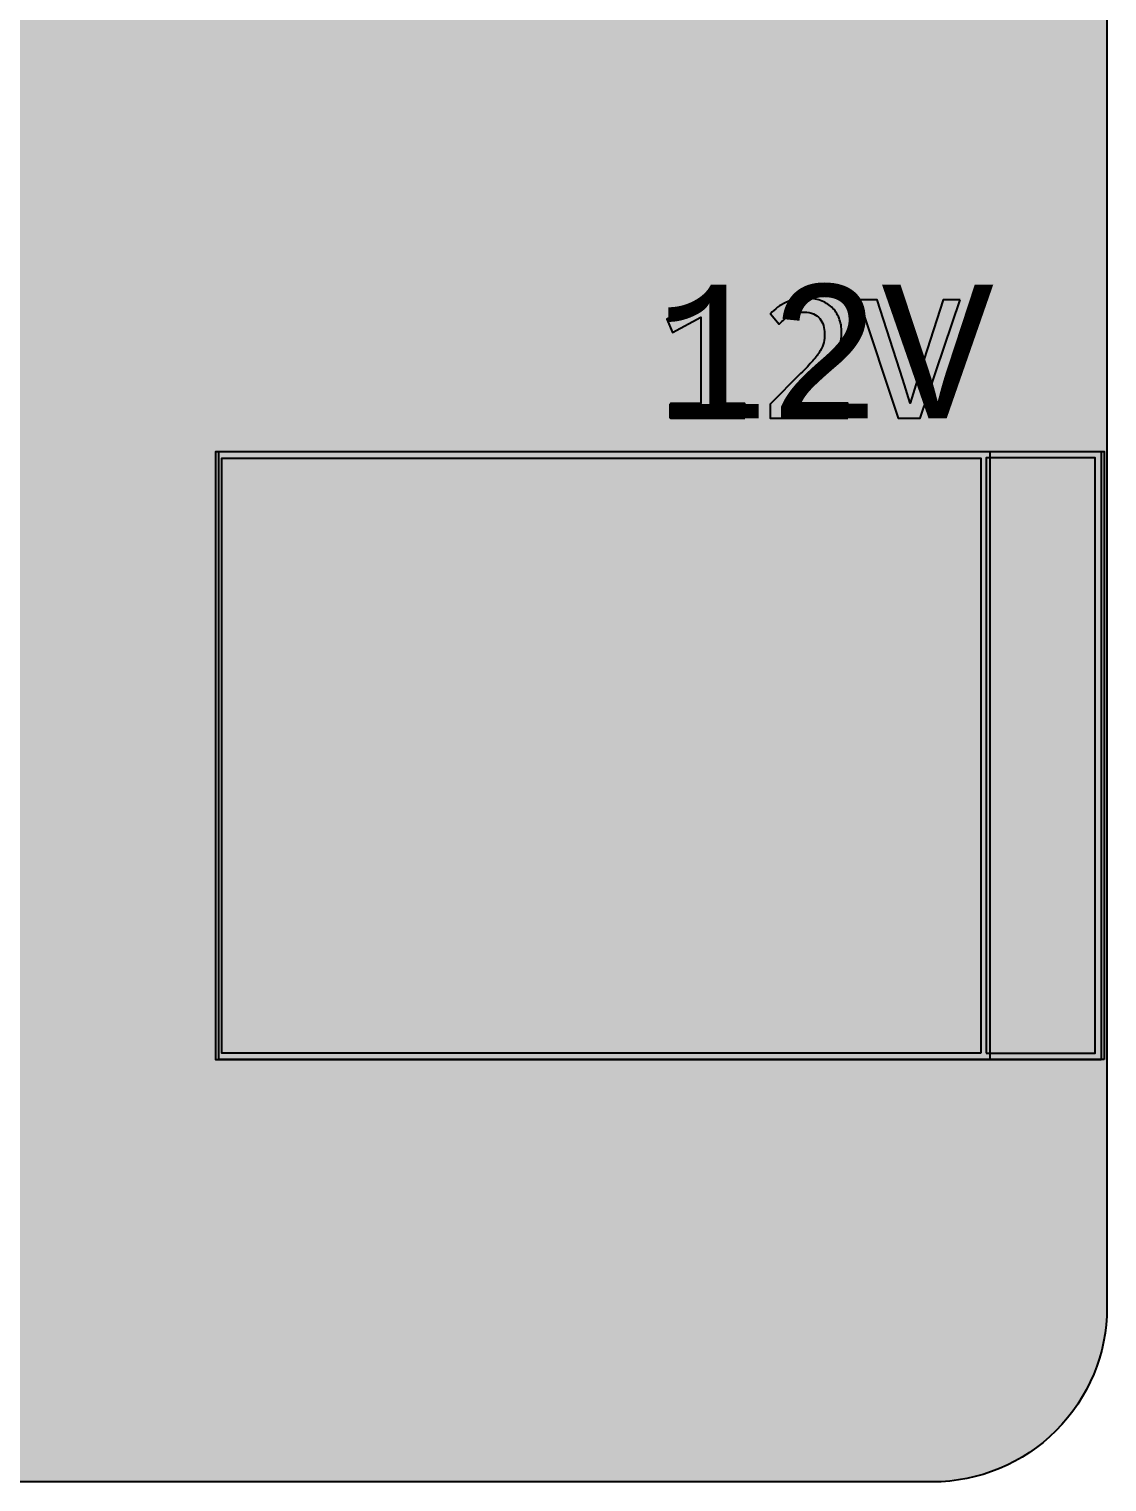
# Model space of a CAD drawing. Extents: x -322 to -166, y -2 to 94.
# Drawn here: x -266.08 to -247.53, y -1.46 to 23.54 of the extents above; entities that cross this region are included whole.
import ezdxf

# ---------------------------------------------------------------- set-up
doc = ezdxf.new("R2010")
doc.units = 0
doc.header["$MEASUREMENT"] = 0
doc.layers.add('MARKSHAIRLINE', color=7, linetype='CONTINUOUS')
doc.layers.add('MASK', color=7, linetype='CONTINUOUS')
doc.styles.add('0', font='consola.ttf', dxfattribs={"height": 1})

msp = doc.modelspace()

# ---------------------------------------------------------------- hatches: boundary and pattern name
at = {"layer": 'MARKSHAIRLINE'}
h = msp.add_hatch(color=2, dxfattribs=at)
edge = h.paths.add_edge_path()
edge.add_spline(control_points=[(-247.6297, 5.8007), (-247.6297, 5.8007), (-247.6297, 16.266), (-247.6297, 16.266), (-247.6297, 16.266), (-262.8641, 16.266), (-262.8641, 16.266), (-262.8641, 16.266), (-262.8641, 5.8007), (-262.8641, 5.8007), (-262.8641, 5.8007), (-247.6297, 5.8007), (-247.6297, 5.8007)], knot_values=[0, 0, 0, 0, 0.25, 0.25, 0.25, 0.5, 0.5, 0.5, 0.75, 0.75, 0.75, 1, 1, 1, 1], degree=3, periodic=1)
h = msp.add_hatch(color=2, dxfattribs=at)
edge = h.paths.add_edge_path()
edge.add_spline(control_points=[(-249.7009, 5.9118), (-249.7009, 5.9118), (-249.7009, 16.1549), (-249.7009, 16.1549), (-249.7009, 16.1549), (-262.7642, 16.1549), (-262.7642, 16.1549), (-262.7642, 16.1549), (-262.7642, 5.9118), (-262.7642, 5.9118), (-262.7642, 5.9118), (-249.7009, 5.9118), (-249.7009, 5.9118)], knot_values=[0, 0, 0, 0, 0.25, 0.25, 0.25, 0.5, 0.5, 0.5, 0.75, 0.75, 0.75, 1, 1, 1, 1], degree=3, periodic=1)
h = msp.add_hatch(color=2, dxfattribs=at)
edge = h.paths.add_edge_path()
edge.add_spline(control_points=[(-249.6086, 5.9134), (-249.6086, 5.9134), (-249.6086, 16.1565), (-249.6086, 16.1565), (-249.6086, 16.1565), (-247.7309, 16.1565), (-247.7309, 16.1565), (-247.7309, 16.1565), (-247.7309, 5.9134), (-247.7309, 5.9134), (-247.7309, 5.9134), (-249.6086, 5.9134), (-249.6086, 5.9134)], knot_values=[0, 0, 0, 0, 0.25, 0.25, 0.25, 0.5, 0.5, 0.5, 0.75, 0.75, 0.75, 1, 1, 1, 1], degree=3, periodic=1)
at = {"layer": 'MASK'}
h = msp.add_hatch(color=18, dxfattribs=at)
edge = h.paths.add_edge_path()
edge.add_spline(control_points=[(-279.9318, -1.4633), (-279.9318, -1.4633), (-250.5297, -1.4633), (-250.5297, -1.4633), (-249.7335, -1.4628), (-248.9702, -1.146), (-248.4076, -0.5827), (-247.845, -0.0194), (-247.5292, 0.7405), (-247.5297, 1.5367), (-247.5297, 1.5367), (-247.5297, 90.5367), (-247.5297, 90.5367), (-247.5302, 91.3329), (-247.847, 92.0962), (-248.4103, 92.6588), (-248.9736, 93.2214), (-249.7335, 93.5372), (-250.5297, 93.5367), (-250.5297, 93.5367), (-318.7297, 93.5367), (-318.7297, 93.5367), (-319.5259, 93.5362), (-320.2892, 93.2194), (-320.8518, 92.6561), (-321.4144, 92.0928), (-321.7302, 91.3329), (-321.7297, 90.5367), (-321.7297, 90.5367), (-321.7297, 1.5367), (-321.7297, 1.5367), (-321.7292, 0.7405), (-321.4124, -0.0228), (-320.8491, -0.5854), (-320.2858, -1.148), (-319.5259, -1.4638), (-318.7297, -1.4633), (-318.7297, -1.4633), (-279.9318, -1.4633), (-279.9318, -1.4633)], knot_values=[0, 0, 0, 0, 0.0769231, 0.0769231, 0.0769231, 0.1538462, 0.1538462, 0.1538462, 0.2307692, 0.2307692, 0.2307692, 0.3076923, 0.3076923, 0.3076923, 0.3846154, 0.3846154, 0.3846154, 0.4615385, 0.4615385, 0.4615385, 0.5384615, 0.5384615, 0.5384615, 0.6153846, 0.6153846, 0.6153846, 0.6923077, 0.6923077, 0.6923077, 0.7692308, 0.7692308, 0.7692308, 0.8461538, 0.8461538, 0.8461538, 0.9230769, 0.9230769, 0.9230769, 1, 1, 1, 1], degree=3, periodic=1)
h = msp.add_hatch(color=18, dxfattribs=at)
edge = h.paths.add_edge_path()
edge.add_spline(control_points=[(-253.7585, 16.8401), (-253.7585, 16.8401), (-255.0395, 16.8401), (-255.0395, 16.8401), (-255.0395, 16.8401), (-255.0395, 17.0925), (-255.0395, 17.0925), (-255.0395, 17.0925), (-254.5156, 17.0925), (-254.5156, 17.0925), (-254.5156, 17.0925), (-254.5156, 18.581), (-254.5156, 18.581), (-254.5156, 18.581), (-255.0038, 18.3159), (-255.0038, 18.3159), (-255.0038, 18.3159), (-255.1034, 18.5459), (-255.1034, 18.5459), (-255.1034, 18.5459), (-254.4549, 18.8877), (-254.4549, 18.8877), (-254.4549, 18.8877), (-254.2153, 18.8877), (-254.2153, 18.8877), (-254.2153, 18.8877), (-254.2153, 17.0925), (-254.2153, 17.0925), (-254.2153, 17.0925), (-253.7585, 17.0925), (-253.7585, 17.0925), (-253.7585, 17.0925), (-253.7585, 16.8401), (-253.7585, 16.8401)], knot_values=[0, 0, 0, 0, 0.0909091, 0.0909091, 0.0909091, 0.1818182, 0.1818182, 0.1818182, 0.2727273, 0.2727273, 0.2727273, 0.3636364, 0.3636364, 0.3636364, 0.4545455, 0.4545455, 0.4545455, 0.5454545, 0.5454545, 0.5454545, 0.6363636, 0.6363636, 0.6363636, 0.7272727, 0.7272727, 0.7272727, 0.8181818, 0.8181818, 0.8181818, 0.9090909, 0.9090909, 0.9090909, 1, 1, 1, 1], degree=3, periodic=1)
h = msp.add_hatch(color=18, dxfattribs=at)
edge = h.paths.add_edge_path()
edge.add_spline(control_points=[(-251.9862, 16.8401), (-251.9862, 16.8401), (-253.3278, 16.8401), (-253.3278, 16.8401), (-253.3278, 16.8401), (-253.3278, 17.0834), (-253.3278, 17.0834), (-253.3278, 17.0834), (-252.8013, 17.6073), (-252.8013, 17.6073), (-252.715, 17.693), (-252.6453, 17.7665), (-252.591, 17.8288), (-252.5372, 17.8916), (-252.4951, 17.9486), (-252.4648, 17.9997), (-252.435, 18.0513), (-252.4147, 18.0998), (-252.4041, 18.1455), (-252.394, 18.1913), (-252.3886, 18.2408), (-252.3886, 18.2941), (-252.3886, 18.3441), (-252.3956, 18.3915), (-252.4089, 18.4368), (-252.4227, 18.482), (-252.4435, 18.522), (-252.4712, 18.5566), (-252.4994, 18.5906), (-252.5356, 18.6178), (-252.5803, 18.6375), (-252.625, 18.6572), (-252.6788, 18.6673), (-252.7411, 18.6673), (-252.8273, 18.6673), (-252.9061, 18.6481), (-252.977, 18.6093), (-253.0472, 18.5709), (-253.1122, 18.5209), (-253.1718, 18.4597), (-253.1718, 18.4597), (-253.3214, 18.6391), (-253.3214, 18.6391), (-253.2442, 18.72), (-253.1558, 18.785), (-253.0552, 18.8334), (-252.9551, 18.8824), (-252.838, 18.9069), (-252.7049, 18.9069), (-252.6144, 18.9069), (-252.5319, 18.8936), (-252.4579, 18.8664), (-252.3833, 18.8393), (-252.3189, 18.8004), (-252.2646, 18.7493), (-252.2108, 18.6982), (-252.1688, 18.6359), (-252.1395, 18.5619), (-252.1097, 18.4884), (-252.0948, 18.4054), (-252.0948, 18.3127), (-252.0948, 18.2345), (-252.1054, 18.162), (-252.1262, 18.0955), (-252.1469, 18.0289), (-252.1784, 17.9629), (-252.2204, 17.8969), (-252.2625, 17.8309), (-252.3157, 17.7622), (-252.3796, 17.6914), (-252.4435, 17.6211), (-252.5191, 17.5434), (-252.6064, 17.4593), (-252.6064, 17.4593), (-252.9764, 17.0988), (-252.9764, 17.0988), (-252.9764, 17.0988), (-251.9862, 17.0988), (-251.9862, 17.0988), (-251.9862, 17.0988), (-251.9862, 16.8401), (-251.9862, 16.8401)], knot_values=[0, 0, 0, 0, 0.037037, 0.037037, 0.037037, 0.0740741, 0.0740741, 0.0740741, 0.1111111, 0.1111111, 0.1111111, 0.1481481, 0.1481481, 0.1481481, 0.1851852, 0.1851852, 0.1851852, 0.2222222, 0.2222222, 0.2222222, 0.2592593, 0.2592593, 0.2592593, 0.2962963, 0.2962963, 0.2962963, 0.3333333, 0.3333333, 0.3333333, 0.3703704, 0.3703704, 0.3703704, 0.4074074, 0.4074074, 0.4074074, 0.4444444, 0.4444444, 0.4444444, 0.4814815, 0.4814815, 0.4814815, 0.5185185, 0.5185185, 0.5185185, 0.5555556, 0.5555556, 0.5555556, 0.5925926, 0.5925926, 0.5925926, 0.6296296, 0.6296296, 0.6296296, 0.6666667, 0.6666667, 0.6666667, 0.7037037, 0.7037037, 0.7037037, 0.7407407, 0.7407407, 0.7407407, 0.7777778, 0.7777778, 0.7777778, 0.8148148, 0.8148148, 0.8148148, 0.8518519, 0.8518519, 0.8518519, 0.8888889, 0.8888889, 0.8888889, 0.9259259, 0.9259259, 0.9259259, 0.962963, 0.962963, 0.962963, 1, 1, 1, 1], degree=3, periodic=1)
h = msp.add_hatch(color=18, dxfattribs=at)
edge = h.paths.add_edge_path()
edge.add_spline(control_points=[(-250.0525, 18.8781), (-250.0525, 18.8781), (-250.7451, 16.8401), (-250.7451, 16.8401), (-250.7451, 16.8401), (-251.1194, 16.8401), (-251.1194, 16.8401), (-251.1194, 16.8401), (-251.7966, 18.8781), (-251.7966, 18.8781), (-251.7966, 18.8781), (-251.483, 18.8781), (-251.483, 18.8781), (-251.483, 18.8781), (-251.0427, 17.5045), (-251.0427, 17.5045), (-251.0427, 17.5045), (-250.9181, 17.102), (-250.9181, 17.102), (-250.9181, 17.102), (-250.7904, 17.5045), (-250.7904, 17.5045), (-250.7904, 17.5045), (-250.349, 18.8781), (-250.349, 18.8781), (-250.349, 18.8781), (-250.0525, 18.8781), (-250.0525, 18.8781)], knot_values=[0, 0, 0, 0, 0.1111111, 0.1111111, 0.1111111, 0.2222222, 0.2222222, 0.2222222, 0.3333333, 0.3333333, 0.3333333, 0.4444444, 0.4444444, 0.4444444, 0.5555556, 0.5555556, 0.5555556, 0.6666667, 0.6666667, 0.6666667, 0.7777778, 0.7777778, 0.7777778, 0.8888889, 0.8888889, 0.8888889, 1, 1, 1, 1], degree=3, periodic=1)

# ---------------------------------------------------------------- linework, layer by layer
at = {"layer": 'MARKSHAIRLINE', "color": 2}
for points in [[(-247.6297, 5.8007), (-247.6297, 5.8007), (-247.6297, 16.266), (-247.6297, 16.266), (-247.6297, 16.266), (-262.8641, 16.266), (-262.8641, 16.266), (-262.8641, 16.266), (-262.8641, 5.8007), (-262.8641, 5.8007), (-262.8641, 5.8007), (-247.6297, 5.8007), (-247.6297, 5.8007)], [(-247.5796, 5.804), (-247.5796, 5.804), (-247.5796, 16.2693), (-247.5796, 16.2693), (-247.5796, 16.2693), (-262.814, 16.2693), (-262.814, 16.2693), (-262.814, 16.2693), (-262.814, 5.804), (-262.814, 5.804), (-262.814, 5.804), (-247.5796, 5.804), (-247.5796, 5.804)], [(-249.7009, 5.9118), (-249.7009, 5.9118), (-249.7009, 16.1549), (-249.7009, 16.1549), (-249.7009, 16.1549), (-262.7642, 16.1549), (-262.7642, 16.1549), (-262.7642, 16.1549), (-262.7642, 5.9118), (-262.7642, 5.9118), (-262.7642, 5.9118), (-249.7009, 5.9118), (-249.7009, 5.9118)], [(-249.6086, 5.9134), (-249.6086, 5.9134), (-249.6086, 16.1565), (-249.6086, 16.1565), (-249.6086, 16.1565), (-247.7309, 16.1565), (-247.7309, 16.1565), (-247.7309, 16.1565), (-247.7309, 5.9134), (-247.7309, 5.9134), (-247.7309, 5.9134), (-249.6086, 5.9134), (-249.6086, 5.9134)]]:
    msp.add_open_spline(points, degree=3, knots=[0, 0, 0, 0, 0.25, 0.25, 0.25, 0.5, 0.5, 0.5, 0.75, 0.75, 0.75, 1, 1, 1, 1], dxfattribs=at)
msp.add_open_spline([(-249.5475, 16.2693), (-249.5475, 16.2693), (-249.5475, 5.804), (-249.5475, 5.804)], degree=3, dxfattribs=at)
at = {"layer": 'MASK'}
for points, knots in [([(-279.9318, -1.4633), (-279.9318, -1.4633), (-250.5297, -1.4633), (-250.5297, -1.4633), (-249.7335, -1.4628), (-248.9702, -1.146), (-248.4076, -0.5827), (-247.845, -0.0194), (-247.5292, 0.7405), (-247.5297, 1.5367), (-247.5297, 1.5367), (-247.5297, 90.5367), (-247.5297, 90.5367), (-247.5302, 91.3329), (-247.847, 92.0962), (-248.4103, 92.6588), (-248.9736, 93.2214), (-249.7335, 93.5372), (-250.5297, 93.5367), (-250.5297, 93.5367), (-318.7297, 93.5367), (-318.7297, 93.5367), (-319.5259, 93.5362), (-320.2892, 93.2194), (-320.8518, 92.6561), (-321.4144, 92.0928), (-321.7302, 91.3329), (-321.7297, 90.5367), (-321.7297, 90.5367), (-321.7297, 1.5367), (-321.7297, 1.5367), (-321.7292, 0.7405), (-321.4124, -0.0228), (-320.8491, -0.5854), (-320.2858, -1.148), (-319.5259, -1.4638), (-318.7297, -1.4633), (-318.7297, -1.4633), (-279.9318, -1.4633), (-279.9318, -1.4633)], [0, 0, 0, 0, 0.0769231, 0.0769231, 0.0769231, 0.1538462, 0.1538462, 0.1538462, 0.2307692, 0.2307692, 0.2307692, 0.3076923, 0.3076923, 0.3076923, 0.3846154, 0.3846154, 0.3846154, 0.4615385, 0.4615385, 0.4615385, 0.5384615, 0.5384615, 0.5384615, 0.6153846, 0.6153846, 0.6153846, 0.6923077, 0.6923077, 0.6923077, 0.7692308, 0.7692308, 0.7692308, 0.8461538, 0.8461538, 0.8461538, 0.9230769, 0.9230769, 0.9230769, 1, 1, 1, 1]), ([(-253.7585, 16.8401), (-253.7585, 16.8401), (-255.0395, 16.8401), (-255.0395, 16.8401), (-255.0395, 16.8401), (-255.0395, 17.0925), (-255.0395, 17.0925), (-255.0395, 17.0925), (-254.5156, 17.0925), (-254.5156, 17.0925), (-254.5156, 17.0925), (-254.5156, 18.581), (-254.5156, 18.581), (-254.5156, 18.581), (-255.0038, 18.3159), (-255.0038, 18.3159), (-255.0038, 18.3159), (-255.1034, 18.5459), (-255.1034, 18.5459), (-255.1034, 18.5459), (-254.4549, 18.8877), (-254.4549, 18.8877), (-254.4549, 18.8877), (-254.2153, 18.8877), (-254.2153, 18.8877), (-254.2153, 18.8877), (-254.2153, 17.0925), (-254.2153, 17.0925), (-254.2153, 17.0925), (-253.7585, 17.0925), (-253.7585, 17.0925), (-253.7585, 17.0925), (-253.7585, 16.8401), (-253.7585, 16.8401)], [0, 0, 0, 0, 0.0909091, 0.0909091, 0.0909091, 0.1818182, 0.1818182, 0.1818182, 0.2727273, 0.2727273, 0.2727273, 0.3636364, 0.3636364, 0.3636364, 0.4545455, 0.4545455, 0.4545455, 0.5454545, 0.5454545, 0.5454545, 0.6363636, 0.6363636, 0.6363636, 0.7272727, 0.7272727, 0.7272727, 0.8181818, 0.8181818, 0.8181818, 0.9090909, 0.9090909, 0.9090909, 1, 1, 1, 1]), ([(-251.9862, 16.8401), (-251.9862, 16.8401), (-253.3278, 16.8401), (-253.3278, 16.8401), (-253.3278, 16.8401), (-253.3278, 17.0834), (-253.3278, 17.0834), (-253.3278, 17.0834), (-252.8013, 17.6073), (-252.8013, 17.6073), (-252.715, 17.693), (-252.6453, 17.7665), (-252.591, 17.8288), (-252.5372, 17.8916), (-252.4951, 17.9486), (-252.4648, 17.9997), (-252.435, 18.0513), (-252.4147, 18.0998), (-252.4041, 18.1455), (-252.394, 18.1913), (-252.3886, 18.2408), (-252.3886, 18.2941), (-252.3886, 18.3441), (-252.3956, 18.3915), (-252.4089, 18.4368), (-252.4227, 18.482), (-252.4435, 18.522), (-252.4712, 18.5566), (-252.4994, 18.5906), (-252.5356, 18.6178), (-252.5803, 18.6375), (-252.625, 18.6572), (-252.6788, 18.6673), (-252.7411, 18.6673), (-252.8273, 18.6673), (-252.9061, 18.6481), (-252.977, 18.6093), (-253.0472, 18.5709), (-253.1122, 18.5209), (-253.1718, 18.4597), (-253.1718, 18.4597), (-253.3214, 18.6391), (-253.3214, 18.6391), (-253.2442, 18.72), (-253.1558, 18.785), (-253.0552, 18.8334), (-252.9551, 18.8824), (-252.838, 18.9069), (-252.7049, 18.9069), (-252.6144, 18.9069), (-252.5319, 18.8936), (-252.4579, 18.8664), (-252.3833, 18.8393), (-252.3189, 18.8004), (-252.2646, 18.7493), (-252.2108, 18.6982), (-252.1688, 18.6359), (-252.1395, 18.5619), (-252.1097, 18.4884), (-252.0948, 18.4054), (-252.0948, 18.3127), (-252.0948, 18.2345), (-252.1054, 18.162), (-252.1262, 18.0955), (-252.1469, 18.0289), (-252.1784, 17.9629), (-252.2204, 17.8969), (-252.2625, 17.8309), (-252.3157, 17.7622), (-252.3796, 17.6914), (-252.4435, 17.6211), (-252.5191, 17.5434), (-252.6064, 17.4593), (-252.6064, 17.4593), (-252.9764, 17.0988), (-252.9764, 17.0988), (-252.9764, 17.0988), (-251.9862, 17.0988), (-251.9862, 17.0988), (-251.9862, 17.0988), (-251.9862, 16.8401), (-251.9862, 16.8401)], [0, 0, 0, 0, 0.037037, 0.037037, 0.037037, 0.0740741, 0.0740741, 0.0740741, 0.1111111, 0.1111111, 0.1111111, 0.1481481, 0.1481481, 0.1481481, 0.1851852, 0.1851852, 0.1851852, 0.2222222, 0.2222222, 0.2222222, 0.2592593, 0.2592593, 0.2592593, 0.2962963, 0.2962963, 0.2962963, 0.3333333, 0.3333333, 0.3333333, 0.3703704, 0.3703704, 0.3703704, 0.4074074, 0.4074074, 0.4074074, 0.4444444, 0.4444444, 0.4444444, 0.4814815, 0.4814815, 0.4814815, 0.5185185, 0.5185185, 0.5185185, 0.5555556, 0.5555556, 0.5555556, 0.5925926, 0.5925926, 0.5925926, 0.6296296, 0.6296296, 0.6296296, 0.6666667, 0.6666667, 0.6666667, 0.7037037, 0.7037037, 0.7037037, 0.7407407, 0.7407407, 0.7407407, 0.7777778, 0.7777778, 0.7777778, 0.8148148, 0.8148148, 0.8148148, 0.8518519, 0.8518519, 0.8518519, 0.8888889, 0.8888889, 0.8888889, 0.9259259, 0.9259259, 0.9259259, 0.962963, 0.962963, 0.962963, 1, 1, 1, 1]), ([(-250.0525, 18.8781), (-250.0525, 18.8781), (-250.7451, 16.8401), (-250.7451, 16.8401), (-250.7451, 16.8401), (-251.1194, 16.8401), (-251.1194, 16.8401), (-251.1194, 16.8401), (-251.7966, 18.8781), (-251.7966, 18.8781), (-251.7966, 18.8781), (-251.483, 18.8781), (-251.483, 18.8781), (-251.483, 18.8781), (-251.0427, 17.5045), (-251.0427, 17.5045), (-251.0427, 17.5045), (-250.9181, 17.102), (-250.9181, 17.102), (-250.9181, 17.102), (-250.7904, 17.5045), (-250.7904, 17.5045), (-250.7904, 17.5045), (-250.349, 18.8781), (-250.349, 18.8781), (-250.349, 18.8781), (-250.0525, 18.8781), (-250.0525, 18.8781)], [0, 0, 0, 0, 0.1111111, 0.1111111, 0.1111111, 0.2222222, 0.2222222, 0.2222222, 0.3333333, 0.3333333, 0.3333333, 0.4444444, 0.4444444, 0.4444444, 0.5555556, 0.5555556, 0.5555556, 0.6666667, 0.6666667, 0.6666667, 0.7777778, 0.7777778, 0.7777778, 0.8888889, 0.8888889, 0.8888889, 1, 1, 1, 1])]:
    msp.add_open_spline(points, degree=3, knots=knots, dxfattribs=at)

# ---------------------------------------------------------------- texts
at = {"layer": 'MASK', "color": 7, "style": '0'}
msp.add_text('12V', height=2.29997, dxfattribs=at).set_placement((-255.3142, 16.8401))

doc.saveas('drawing.dxf')
